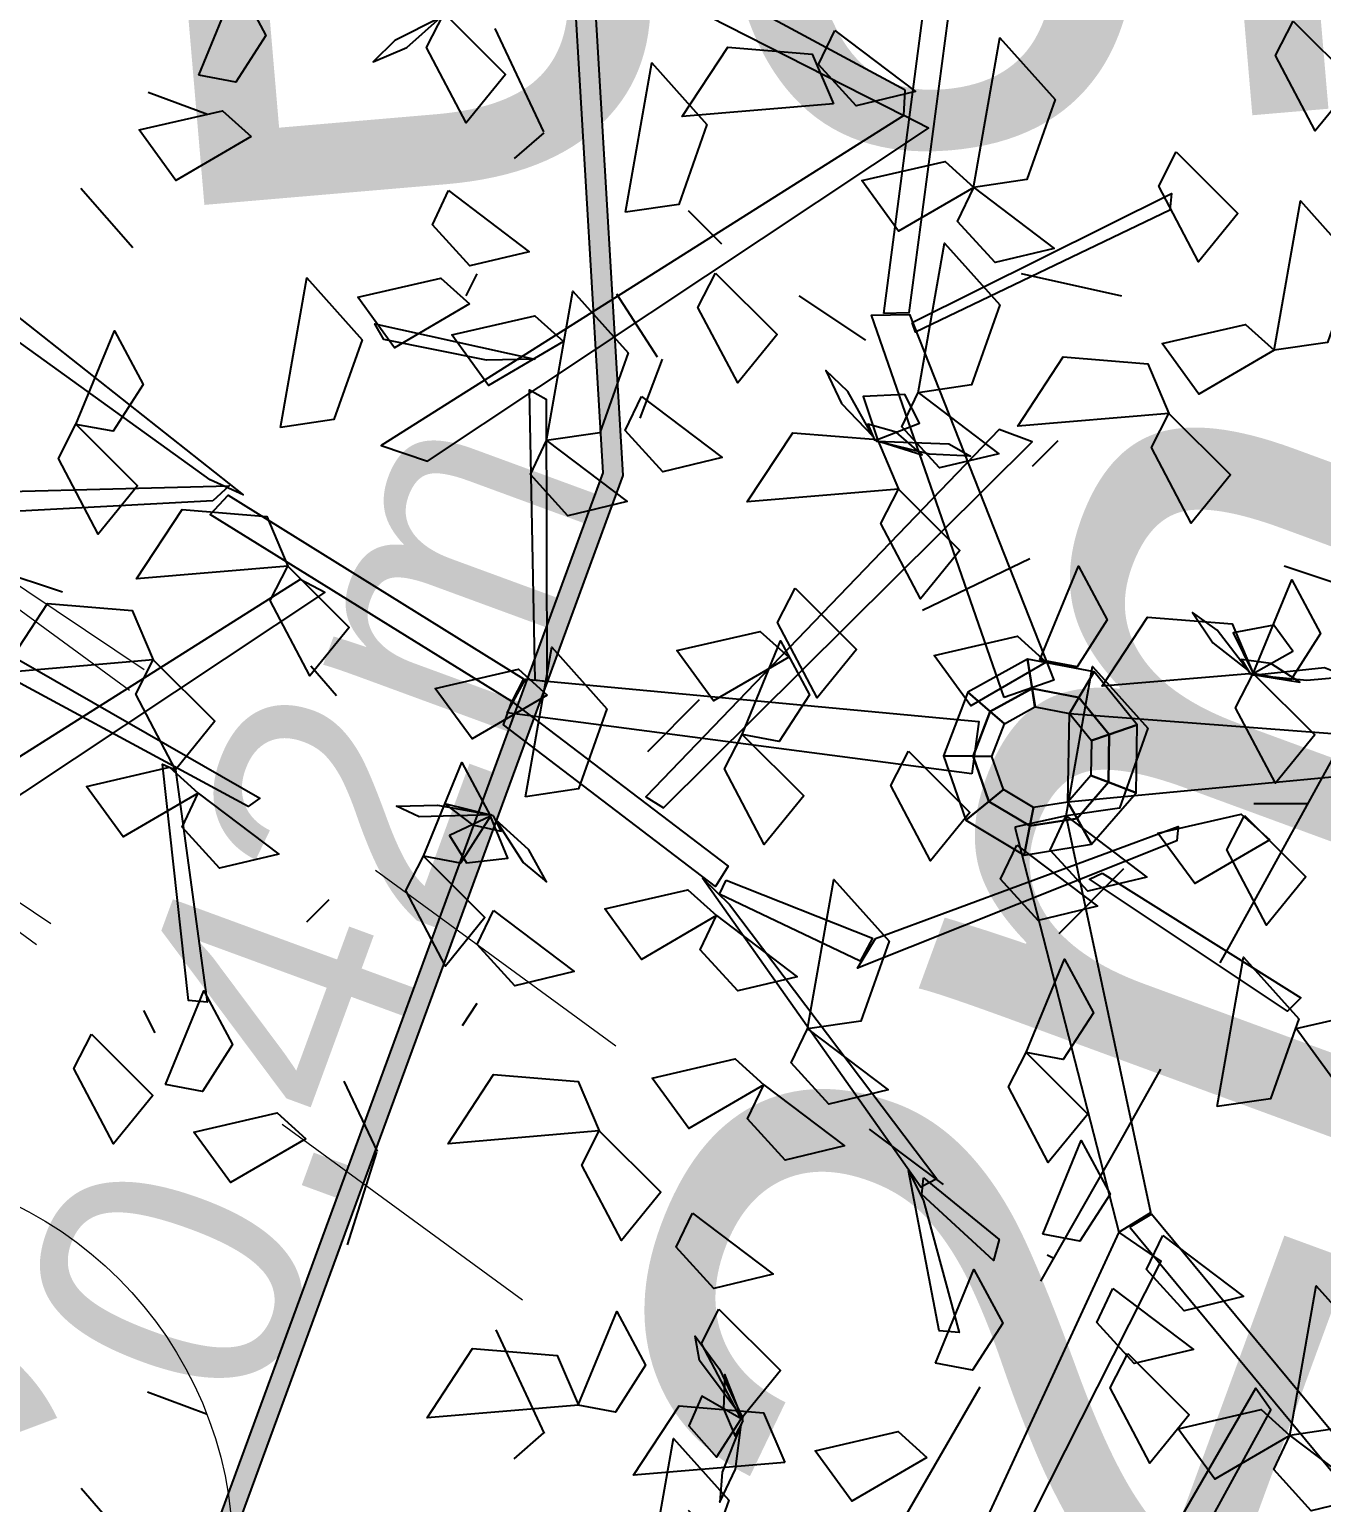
# Model space of a CAD drawing. Header units: metres. Extents: x 1851758 to 1852050, y 5187822 to 5188223.
# Drawn here: x 1851978.824 to 1851980.812, y 5187890.432 to 5187892.699 of the extents above; entities that cross this region are included whole.
import ezdxf
from ezdxf.enums import TextEntityAlignment as Align

# ---------------------------------------------------------------- set-up
doc = ezdxf.new("R2010")
doc.units = ezdxf.units.M
doc.header["$LTSCALE"] = 2.5
doc.linetypes.add('L8', pattern=[0.225, 0.15, -0.075])
for name, color, linetype, lineweight in [('PAR_COT', 150, 'CONTINUOUS', 20), ('PRO_IMP_REP', 6, 'CONTINUOUS', 15), ('PRO_PAR_COT_DA', 150, 'CONTINUOUS', 20), ('PRO_PAR_COT_VENTE', 150, 'CONTINUOUS', 20)]:
    doc.layers.add(name, color=color, linetype=linetype, lineweight=lineweight)
for name, color, linetype in [('PRO_DEMOL_VEG', 94, 'CONTINUOUS'), ('PRO_VOI_PLANCHETTES', 232, 'CONTINUOUS'), ('PRO_VOI_VEG', 81, 'CONTINUOUS')]:
    doc.layers.add(name, color=color, linetype=linetype)
doc.styles.add('_ECRITURE', font='NEWSGOTN.TTF')
doc.styles.add('ARIAL_B', font='arialbd.ttf', dxfattribs={"width": 1.1})
doc.styles.get("Standard").update_dxf_attribs({"font": 'arial.ttf'})

# ---------------------------------------------------------------- blocks, each defined once
blk = doc.blocks.new('arbre4')
at = {"layer": 'PRO_VOI_VEG', "color": 42, "linetype": 'ByBlock', "lineweight": -2, "extrusion": (-3.5711e-09, -0.72424, 0.689548), "elevation": 1.1883, "flags": 128}
blk.add_lwpolyline([(0.2606, 4.2618), (-0.9553, 6.179), (-0.9848, 5.9864), (0.2311, 4.1567), (0.2606, 4.2618)], close=True, dxfattribs=at)
at = {"layer": 'PRO_VOI_VEG', "linetype": 'ByBlock', "lineweight": -2, "extrusion": (0.632852, 0.167542, 0.755929), "flags": 128}
for points, elevation in [([(3.1937, 5.5454), (3.3667, 5.2028), (3.18, 5.2274), (3.1122, 5.4358), (3.1937, 5.5454)], 4.8833), ([(2.5133, 7.0984), (2.6863, 6.7559), (2.4996, 6.7804), (2.4318, 6.9888), (2.5133, 7.0984)], 5.2818), ([(0.5766, 2.2048), (0.7496, 1.8622), (0.5628, 1.8868), (0.495, 2.0951), (0.5766, 2.2048)], 1.4159), ([(0.8137, 4.7624), (0.9867, 4.4199), (0.8, 4.4444), (0.7322, 4.6528), (0.8137, 4.7624)], 2.8065), ([(0.2559, 5.5432), (0.4289, 5.2007), (0.2422, 5.2252), (0.1744, 5.4336), (0.2559, 5.5432)], 6.6286), ([(-0.1454, 1.1388), (0.0275, 0.7963), (-0.1592, 0.8208), (-0.227, 1.0292), (-0.1454, 1.1388)], 2.3391), ([(0.6744, 6.9201), (0.8474, 6.5776), (0.6607, 6.6021), (0.5929, 6.8105), (0.6744, 6.9201)], 3.6928), ([(-0.7234, 1.7731), (-0.5504, 1.4306), (-0.7371, 1.4552), (-0.8049, 1.6635), (-0.7234, 1.7731)], 1.1908), ([(-1.2153, 6.1317), (-1.0423, 5.7892), (-1.2291, 5.8137), (-1.2969, 6.0221), (-1.2153, 6.1317)], 5.812), ([(-0.8538, 5.1759), (-0.6808, 4.8334), (-0.8676, 4.8579), (-0.9354, 5.0663), (-0.8538, 5.1759)], 2.4484), ([(-1.3605, 2.6479), (-1.1875, 2.3054), (-1.3742, 2.3299), (-1.442, 2.5383), (-1.3605, 2.6479)], 1.0322)]:
    blk.add_lwpolyline(points, close=True, dxfattribs=dict(at, elevation=elevation))
at = {"layer": 'PRO_VOI_VEG', "linetype": 'ByBlock', "lineweight": -2, "extrusion": (0.843665, 0.223353, 0.488205), "flags": 128}
for points, elevation in [([(2.9308, 6.5177), (2.6683, 6.412), (2.6124, 6.7881), (2.8734, 6.7303), (2.9308, 6.5177)], 3.3461), ([(2.5133, 8.4716), (2.2508, 8.3659), (2.195, 8.7421), (2.4559, 8.6843), (2.5133, 8.4716)], 2.5527), ([(1.4518, 4.4384), (1.1893, 4.3327), (1.1334, 4.7089), (1.3944, 4.651), (1.4518, 4.4384)], 4.6521), ([(1.8004, 7.5475), (1.5379, 7.4417), (1.4821, 7.8179), (1.743, 7.7601), (1.8004, 7.5475)], 4.2048), ([(1.3185, 6.8714), (1.056, 6.7657), (1.0001, 7.1419), (1.2611, 7.084), (1.3185, 6.8714)], 5.4133), ([(1.7874, 5.7538), (1.525, 5.6481), (1.4691, 6.0243), (1.7301, 5.9664), (1.7874, 5.7538)], 1.3733), ([(1.779, 7.0882), (1.5165, 6.9824), (1.4606, 7.3586), (1.7216, 7.3008), (1.779, 7.0882)], 1.5413), ([(0.9347, 7.5005), (0.6722, 7.3948), (0.6163, 7.771), (0.8773, 7.7131), (0.9347, 7.5005)], 4.2887), ([(0.6636, 5.22), (0.4011, 5.1143), (0.3452, 5.4904), (0.6062, 5.4326), (0.6636, 5.22)], 3.9536), ([(0.8596, 2.366), (0.5971, 2.2603), (0.5412, 2.6365), (0.8022, 2.5786), (0.8596, 2.366)], 0.9193), ([(0.5766, 2.5549), (0.3141, 2.4492), (0.2582, 2.8254), (0.5192, 2.7675), (0.5766, 2.5549)], 0.5817), ([(0.8137, 7.6456), (0.5513, 7.5399), (0.4954, 7.9161), (0.7564, 7.8582), (0.8137, 7.6456)], 2.2571), ([(0.9298, 8.5687), (0.6674, 8.463), (0.6115, 8.8392), (0.8725, 8.7813), (0.9298, 8.5687)], 1.4518), ([(0.2488, 7.7078), (-0.0137, 7.6021), (-0.0696, 7.9783), (0.1914, 7.9205), (0.2488, 7.7078)], 3.918), ([(-0.1454, 1.8665), (-0.4079, 1.7608), (-0.4638, 2.137), (-0.2028, 2.0791), (-0.1454, 1.8665)], 1.8123), ([(-0.4925, 1.6013), (-0.755, 1.4956), (-0.8109, 1.8718), (-0.5499, 1.814), (-0.4925, 1.6013)], 1.3589), ([(-0.1897, 5.444), (-0.4522, 5.3383), (-0.5081, 5.7145), (-0.2471, 5.6566), (-0.1897, 5.444)], 0.9998), ([(-0.7234, 2.0725), (-0.9859, 1.9667), (-1.0417, 2.3429), (-0.7808, 2.2851), (-0.7234, 2.0725)], 0.5168), ([(-0.8503, 6.2345), (-1.1128, 6.1287), (-1.1687, 6.5049), (-0.9077, 6.4471), (-0.8503, 6.2345)], 1.4414), ([(-1.6663, 5.3669), (-1.9288, 5.2612), (-1.9846, 5.6374), (-1.7237, 5.5795), (-1.6663, 5.3669)], 2.0649)]:
    blk.add_lwpolyline(points, close=True, dxfattribs=dict(at, elevation=elevation))
at = {"layer": 'PRO_VOI_VEG', "linetype": 'ByBlock', "lineweight": -2, "extrusion": (9.90253e-10, -0.872729, 0.488205), "elevation": -1.1758, "flags": 128}
blk.add_lwpolyline([(-1.6888, 3.2268), (-1.9513, 3.1211), (-2.0072, 3.4973), (-1.7462, 3.4394), (-1.6888, 3.2268)], close=True, dxfattribs=at)
at = {"layer": 'PRO_VOI_VEG', "color": 6, "linetype": 'ByBlock', "lineweight": -2, "extrusion": (-0.177403, 0.972398, 0.151559), "elevation": 3.9697, "flags": 128}
blk.add_lwpolyline([(0.5067, 6.7871), (0.6639, 6.741), (0.7542, 6.8968), (0.6423, 6.9795), (0.5067, 6.7871)], close=True, dxfattribs=at)
at = {"layer": 'PRO_VOI_VEG', "color": 42, "linetype": 'ByBlock', "lineweight": -2, "extrusion": (0.440852, -0.719385, 0.536783), "flags": 128}
for points, elevation in [([(-0.9771, 3.3423), (-1.0361, 5.0792), (-0.9673, 5.0282), (-0.9484, 3.1422), (-0.9771, 3.3423)], -0.869), ([(-1.021, 3.2634), (-1.7492, 4.7455), (-1.632, 4.7073), (-0.9544, 3.2464), (-1.021, 3.2634)], -0.8629)]:
    blk.add_lwpolyline(points, close=True, dxfattribs=dict(at, elevation=elevation))
at = {"layer": 'PRO_VOI_VEG', "linetype": 'ByBlock', "lineweight": -2, "extrusion": (0.372929, -8.74771e-10, 0.92786), "flags": 128}
for points, elevation in [([(2.0044, 3.6589), (2.4124, 3.4142), (2.1773, 3.308), (1.9733, 3.4834), (2.0044, 3.6589)], 7.2899), ([(-0.5531, 2.1384), (-0.1451, 1.8936), (-0.3802, 1.7874), (-0.5842, 1.9629), (-0.5531, 2.1384)], 2.7218)]:
    blk.add_lwpolyline(points, close=True, dxfattribs=dict(at, elevation=elevation))
at = {"layer": 'PRO_VOI_VEG', "linetype": 'ByBlock', "lineweight": -2, "extrusion": (-0.095442, 0.360509, 0.92786), "flags": 128}
for points, elevation in [([(-0.5771, 0.7835), (-0.1691, 0.5387), (-0.4041, 0.4325), (-0.6082, 0.608), (-0.5771, 0.7835)], 7.3946), ([(1.6105, 0.4642), (2.0185, 0.2195), (1.7835, 0.1133), (1.5794, 0.2887), (1.6105, 0.4642)], 5.9479), ([(2.1154, 0.9369), (2.5234, 0.6922), (2.2883, 0.586), (2.0843, 0.7614), (2.1154, 0.9369)], 7.1014), ([(-0.0811, 2.3547), (0.3269, 2.11), (0.0919, 2.0038), (-0.1122, 2.1793), (-0.0811, 2.3547)], 8.365), ([(-0.902, 2.1407), (-0.4939, 1.896), (-0.729, 1.7898), (-0.933, 1.9652), (-0.902, 2.1407)], 7.1055), ([(-0.6704, 1.0724), (-0.2624, 0.8277), (-0.4975, 0.7215), (-0.7015, 0.8969), (-0.6704, 1.0724)], 2.2781), ([(1.7852, 2.4676), (2.1933, 2.2229), (1.9582, 2.1167), (1.7542, 2.2921), (1.7852, 2.4676)], 5.6306), ([(2.3097, 3.6916), (2.7178, 3.4468), (2.4827, 3.3406), (2.2787, 3.5161), (2.3097, 3.6916)], 6.8952), ([(1.8811, 4.0209), (2.2892, 3.7762), (2.0541, 3.67), (1.8501, 3.8455), (1.8811, 4.0209)], 6.3717)]:
    blk.add_lwpolyline(points, close=True, dxfattribs=dict(at, elevation=elevation))
at = {"layer": 'PRO_VOI_VEG', "color": 42, "linetype": 'ByBlock', "lineweight": -2, "extrusion": (-2.05191e-09, -0.72424, 0.689548), "elevation": 1.1883, "flags": 128}
blk.add_lwpolyline([(-0.0268, 3.3513), (0.4227, 4.6557), (0.489, 4.5944), (0.0469, 3.3163), (-0.0268, 3.3513)], close=True, dxfattribs=at)
at = {"layer": 'PRO_VOI_VEG', "linetype": 'ByBlock', "lineweight": -2, "extrusion": (-2.51648e-10, -0.654654, 0.755929), "elevation": 2.7236, "flags": 128}
blk.add_lwpolyline([(0.1158, 5.4307), (0.2888, 5.0882), (0.102, 5.1127), (0.0343, 5.3211), (0.1158, 5.4307)], close=True, dxfattribs=at)
at = {"layer": 'PRO_VOI_VEG', "linetype": 'ByBlock', "lineweight": -2, "extrusion": (4.78408e-09, -0.654654, 0.755929), "elevation": 1.0417, "flags": 128}
blk.add_lwpolyline([(-1.1687, 3.8729), (-0.9957, 3.5304), (-1.1824, 3.5549), (-1.2502, 3.7633), (-1.1687, 3.8729)], close=True, dxfattribs=at)
at = {"layer": 'PRO_VOI_VEG', "linetype": 'ByBlock', "lineweight": -2, "extrusion": (0.372929, 1.77872e-09, 0.92786), "elevation": 3.9863, "flags": 128}
blk.add_lwpolyline([(1.7262, 3.6454), (2.1342, 3.4006), (1.8991, 3.2944), (1.6951, 3.4699), (1.7262, 3.6454)], close=True, dxfattribs=at)
at = {"layer": 'PRO_VOI_VEG', "linetype": 'ByBlock', "lineweight": -2, "extrusion": (0.372929, 1.77869e-09, 0.92786), "elevation": 4.4081, "flags": 128}
blk.add_lwpolyline([(1.7262, 1.3818), (2.1342, 1.1371), (1.8991, 1.0309), (1.6951, 1.2063), (1.7262, 1.3818)], close=True, dxfattribs=at)
at = {"layer": 'PRO_VOI_VEG', "color": 42, "linetype": 'ByBlock', "lineweight": -2, "extrusion": (0.512659, -0.256321, 0.819439), "flags": 128}
for points, elevation in [([(1.8973, 2.7608), (0.6814, 4.5457), (0.6519, 4.3664), (1.8678, 2.6629), (1.8973, 2.7608)], 2.7427), ([(-0.0474, 2.2601), (0.4021, 3.4745), (0.4684, 3.4174), (0.0263, 2.2275), (-0.0474, 2.2601)], 0.3479), ([(0.24, 3.1077), (-0.9759, 4.8926), (-1.0054, 4.7133), (0.2105, 3.0099), (0.24, 3.1077)], 0.3479)]:
    blk.add_lwpolyline(points, close=True, dxfattribs=dict(at, elevation=elevation))
at = {"layer": 'PRO_VOI_VEG', "linetype": 'ByBlock', "lineweight": -2, "extrusion": (9.90251e-10, -0.872729, 0.488205), "flags": 128}
for points, elevation in [([(-1.2216, 5.9716), (-1.4841, 5.8659), (-1.54, 6.242), (-1.279, 6.1842), (-1.2216, 5.9716)], 1.1695), ([(0.3618, 6.0473), (0.0993, 5.9416), (0.0435, 6.3178), (0.3044, 6.2599), (0.3618, 6.0473)], 1.405), ([(-2.5034, 4.7786), (-2.7659, 4.6728), (-2.8218, 5.049), (-2.5608, 4.9912), (-2.5034, 4.7786)], 1.8184), ([(-1.1522, 6.0538), (-1.4146, 5.9481), (-1.4705, 6.3243), (-1.2095, 6.2664), (-1.1522, 6.0538)], 4.1564)]:
    blk.add_lwpolyline(points, close=True, dxfattribs=dict(at, elevation=elevation))
at = {"layer": 'PRO_VOI_VEG', "color": 42, "linetype": 'ByBlock', "lineweight": -2, "extrusion": (0.700309, -0.350143, 0.622067), "elevation": 1.4587, "flags": 128}
blk.add_lwpolyline([(0.9835, 4.835), (1.0056, 5.3523), (1.0498, 5.4067), (1.0056, 4.5991), (0.9835, 4.835)], close=True, dxfattribs=at)
at = {"layer": 'PRO_VOI_VEG', "linetype": 'ByBlock', "lineweight": -2, "extrusion": (9.90146e-10, -0.872729, 0.488205), "elevation": 0.9939, "flags": 128}
blk.add_lwpolyline([(-0.9865, 5.2398), (-1.249, 5.1341), (-1.3049, 5.5103), (-1.0439, 5.4524), (-0.9865, 5.2398)], close=True, dxfattribs=at)
at = {"layer": 'PRO_VOI_VEG', "linetype": 'ByBlock', "lineweight": -2, "extrusion": (0.372929, -1.31216e-09, 0.92786), "flags": 128}
for points, elevation in [([(1.4202, 3.7423), (1.8283, 3.4976), (1.5932, 3.3914), (1.3892, 3.5669), (1.4202, 3.7423)], 6.2666), ([(1.185, 2.3312), (1.5931, 2.0864), (1.358, 1.9802), (1.154, 2.1557), (1.185, 2.3312)], 5.7831)]:
    blk.add_lwpolyline(points, close=True, dxfattribs=dict(at, elevation=elevation))
at = {"layer": 'PRO_VOI_VEG', "linetype": 'ByBlock', "lineweight": -2, "extrusion": (-2.5183e-10, -0.654654, 0.755929), "elevation": 2.3513, "flags": 128}
blk.add_lwpolyline([(0.3618, 4.3198), (0.5348, 3.9773), (0.3481, 4.0018), (0.2803, 4.2102), (0.3618, 4.3198)], close=True, dxfattribs=at)
at = {"layer": 'PRO_VOI_VEG', "color": 42, "linetype": 'ByBlock', "lineweight": -2, "extrusion": (0.647784, -0.323881, 0.689548), "elevation": -0.1006, "flags": 128}
for points in [[(0.0263, 2.1997), (0.9106, 2.3923), (0.8885, 2.3135), (0.0263, 2.1472), (0.0263, 2.1997)], [(-0.0842, 0.2125), (-0.0842, 2.3048), (0.0263, 2.2435), (0.0779, 0.2125), (-0.0842, 0.2125)]]:
    blk.add_lwpolyline(points, close=True, dxfattribs=at)
at = {"layer": 'PRO_VOI_VEG', "color": 42, "linetype": 'ByBlock', "lineweight": -2, "extrusion": (5.97316e-10, -0.83205, 0.5547), "elevation": 0.6002, "flags": 128}
blk.add_lwpolyline([(0.0469, 3.4149), (0.9311, 3.6216), (0.909, 3.537), (0.0469, 3.3586), (0.0469, 3.4149)], close=True, dxfattribs=at)
at = {"layer": 'PRO_VOI_VEG', "linetype": 'ByBlock', "lineweight": -2, "extrusion": (-4.92655e-09, -0.654654, 0.755929), "elevation": 0.1278, "flags": 128}
blk.add_lwpolyline([(-0.8151, 2.0324), (-0.6421, 1.6899), (-0.8288, 1.7144), (-0.8966, 1.9228), (-0.8151, 2.0324)], close=True, dxfattribs=at)
at = {"layer": 'PRO_VOI_VEG', "color": 42, "linetype": 'ByBlock', "lineweight": -2, "extrusion": (0, -0.83205, 0.5547), "elevation": 0.6002, "flags": 128}
blk.add_lwpolyline([(-0.0637, 1.2825), (-0.0637, 3.5277), (0.0469, 3.4619), (0.0985, 1.2825), (-0.0637, 1.2825)], close=True, dxfattribs=at)
at = {"layer": 'PRO_VOI_VEG', "color": 42, "linetype": 'ByBlock', "lineweight": -2, "extrusion": (-0.258109, 0.896854, 0.359211), "elevation": 3.9849, "flags": 128}
for points in [[(2.4735, 4.2665), (2.0535, 6.7693), (2.0977, 6.7693), (2.5693, 4.1331), (2.4735, 4.2665)], [(2.2156, 6.1538), (2.5472, 7.9386), (2.5914, 7.8361), (2.2377, 6.0513), (2.2156, 6.1538)]]:
    blk.add_lwpolyline(points, close=True, dxfattribs=at)
at = {"layer": 'PRO_VOI_VEG', "linetype": 'ByBlock', "lineweight": -2, "extrusion": (1.09194e-10, -0.654654, 0.755929), "elevation": 4.7259, "flags": 128}
blk.add_lwpolyline([(-1.1354, 5.9715), (-0.9624, 5.629), (-1.1491, 5.6536), (-1.2169, 5.8619), (-1.1354, 5.9715)], close=True, dxfattribs=at)
at = {"layer": 'PRO_VOI_VEG', "color": 6, "linetype": 'ByBlock', "lineweight": -2, "extrusion": (0.964416, 0.216638, 0.151559), "elevation": 1.3615, "flags": 128}
blk.add_lwpolyline([(1.1174, 8.4542), (1.2745, 8.4081), (1.3649, 8.5639), (1.2529, 8.6465), (1.1174, 8.4542)], close=True, dxfattribs=at)
at = {"layer": 'PRO_VOI_VEG', "linetype": 'ByBlock', "lineweight": -2, "extrusion": (0.372929, 2.33305e-10, 0.92786), "elevation": 5.0928, "flags": 128}
blk.add_lwpolyline([(0.9499, 0.8922), (1.358, 0.6474), (1.1229, 0.5412), (0.9189, 0.7167), (0.9499, 0.8922)], close=True, dxfattribs=at)
at = {"layer": 'PRO_VOI_VEG', "color": 6, "linetype": 'ByBlock', "lineweight": -2, "extrusion": (0.632764, 0.601054, 0.488205), "elevation": 4.7318, "flags": 128}
blk.add_lwpolyline([(0.9088, 7.1776), (0.8164, 6.9635), (0.8977, 6.8466), (1.0086, 6.9781), (0.9088, 7.1776)], close=True, dxfattribs=at)
at = {"layer": 'PRO_VOI_VEG', "linetype": 'ByBlock', "lineweight": -2, "extrusion": (-2.51482e-10, -0.654654, 0.755929), "elevation": 1.6105, "flags": 128}
blk.add_lwpolyline([(-0.0063, 2.9624), (0.1667, 2.6198), (-0.0201, 2.6444), (-0.0878, 2.8528), (-0.0063, 2.9624)], close=True, dxfattribs=at)
at = {"layer": 'PRO_VOI_VEG', "color": 6, "linetype": 'ByBlock', "lineweight": -2, "extrusion": (-0.720083, -0.683996, 0.116747), "elevation": 0.3861, "flags": 128}
blk.add_lwpolyline([(-0.9162, 8.6017), (-0.7646, 8.8272), (-0.8681, 9.0416), (-0.9569, 8.8876), (-0.9162, 8.6017)], close=True, dxfattribs=at)
at = {"layer": 'PRO_VOI_VEG', "color": 6, "linetype": 'ByBlock', "lineweight": -2, "extrusion": (0.429668, 0.887808, 0.164872), "elevation": 2.3045, "flags": 128}
blk.add_lwpolyline([(0.6319, 8.3221), (0.4099, 8.2152), (0.3393, 8.3945), (0.4652, 8.4487), (0.6319, 8.3221)], close=True, dxfattribs=at)
at = {"layer": 'PRO_VOI_VEG', "linetype": 'ByBlock', "lineweight": -2, "extrusion": (9.90148e-10, -0.872729, 0.488205), "flags": 128}
for points, elevation in [([(1.0715, 2.8236), (0.809, 2.7179), (0.7531, 3.0941), (1.0141, 3.0363), (1.0715, 2.8236)], 0.4911), ([(0.0942, 1.3787), (-0.1683, 1.273), (-0.2242, 1.6492), (0.0368, 1.5914), (0.0942, 1.3787)], 0.4587), ([(-1.1196, 2.2953), (-1.3821, 2.1896), (-1.4379, 2.5658), (-1.177, 2.5079), (-1.1196, 2.2953)], 1.4356)]:
    blk.add_lwpolyline(points, close=True, dxfattribs=dict(at, elevation=elevation))
at = {"layer": 'PRO_VOI_VEG', "color": 42, "linetype": 'ByBlock', "lineweight": -2, "extrusion": (-0.798146, 0.353014, 0.488205), "elevation": 2.2142, "flags": 128}
for points in [[(0.2567, 1.5814), (-0.9591, 3.7063), (-0.9886, 3.4928), (0.2273, 1.465), (0.2567, 1.5814)], [(-0.0306, 0.5723), (0.4189, 2.018), (0.4852, 1.9501), (0.0431, 0.5335), (-0.0306, 0.5723)], [(0.5368, 2.0471), (1.3252, 3.4928), (1.3547, 3.3958), (0.4631, 1.8628), (0.5368, 2.0471)]]:
    blk.add_lwpolyline(points, close=True, dxfattribs=at)
at = {"layer": 'PRO_VOI_VEG', "linetype": 'ByBlock', "lineweight": -2, "extrusion": (9.90355e-10, -0.872729, 0.488205), "elevation": 1.4345, "flags": 128}
blk.add_lwpolyline([(-1.3901, 3.9559), (-1.6526, 3.8502), (-1.7085, 4.2264), (-1.4475, 4.1685), (-1.3901, 3.9559)], close=True, dxfattribs=at)
at = {"layer": 'PRO_VOI_VEG', "linetype": 'ByBlock', "lineweight": -2, "extrusion": (0.372929, 2.33266e-10, 0.92786), "elevation": 0.324, "flags": 128}
blk.add_lwpolyline([(0.4059, 1.8069), (0.814, 1.5622), (0.5789, 1.456), (0.3748, 1.6315), (0.4059, 1.8069)], close=True, dxfattribs=at)
at = {"layer": 'PRO_VOI_VEG', "linetype": 'ByBlock', "lineweight": -2, "extrusion": (4.78391e-09, -0.654654, 0.755929), "elevation": 4.0197, "flags": 128}
blk.add_lwpolyline([(-2.5034, 4.4679), (-2.3304, 4.1254), (-2.5172, 4.15), (-2.585, 4.3583), (-2.5034, 4.4679)], close=True, dxfattribs=at)
at = {"layer": 'PRO_VOI_VEG', "linetype": 'ByBlock', "lineweight": -2, "extrusion": (9.90356e-10, -0.872729, 0.488205), "elevation": 1.9926, "flags": 128}
blk.add_lwpolyline([(-0.6494, 4.6811), (-0.9119, 4.5754), (-0.9678, 4.9516), (-0.7068, 4.8937), (-0.6494, 4.6811)], close=True, dxfattribs=at)
at = {"layer": 'PRO_VOI_VEG', "color": 6, "linetype": 'ByBlock', "lineweight": -2, "extrusion": (-0.370366, -0.914137, 0.164872), "elevation": 1.0971, "flags": 128}
blk.add_lwpolyline([(-1.6958, 4.9316), (-1.9178, 4.8247), (-1.9884, 5.004), (-1.8625, 5.0582), (-1.6958, 4.9316)], close=True, dxfattribs=at)
at = {"layer": 'PRO_VOI_VEG', "color": 6, "linetype": 'ByBlock', "lineweight": -2, "extrusion": (0.673553, 0.729861, 0.116747), "elevation": -0.2554, "flags": 128}
blk.add_lwpolyline([(1.4848, 5.1096), (1.6364, 5.335), (1.5329, 5.5495), (1.4441, 5.3955), (1.4848, 5.1096)], close=True, dxfattribs=at)
at = {"layer": 'PRO_VOI_VEG', "color": 6, "linetype": 'ByBlock', "lineweight": -2, "extrusion": (-0.591877, -0.641357, 0.488205), "elevation": 3.2023, "flags": 128}
blk.add_lwpolyline([(-1.4922, 3.9734), (-1.5846, 3.7592), (-1.5033, 3.6424), (-1.3924, 3.7738), (-1.4922, 3.9734)], close=True, dxfattribs=at)
at = {"layer": 'PRO_VOI_VEG', "color": 6, "linetype": 'ByBlock', "lineweight": -2, "extrusion": (-0.948085, -0.279578, 0.151559), "elevation": 2.2368, "flags": 128}
blk.add_lwpolyline([(-0.8258, 4.7354), (-0.6687, 4.6893), (-0.5783, 4.8451), (-0.6903, 4.9277), (-0.8258, 4.7354)], close=True, dxfattribs=at)
at = {"layer": 'PRO_VOI_VEG', "color": 42, "linetype": 'ByBlock', "lineweight": -2, "extrusion": (-0.173268, 0.982653, 0.066114), "elevation": 0.0847, "flags": 128}
blk.add_lwpolyline([(-0.0632, -1.7867), (-0.0944, -3.0831), (0.115, -3.0831), (0.0838, -1.7867), (-0.0632, -1.7867)], close=True, dxfattribs=at)
at = {"layer": 'PRO_VOI_VEG', "color": 42, "linetype": 'ByBlock', "lineweight": -2, "extrusion": (0.498906, 0.864131, 0.066114), "elevation": 0.078, "flags": 128}
blk.add_lwpolyline([(-0.0652, -1.7863), (-0.0964, -3.0826), (0.113, -3.0826), (0.0818, -1.7863), (-0.0652, -1.7863)], close=True, dxfattribs=at)
at = {"layer": 'PRO_VOI_VEG', "color": 42, "linetype": 'ByBlock', "lineweight": -2, "extrusion": (-0.764368, 0.641381, 0.066114), "elevation": 0.0912, "flags": 128}
blk.add_lwpolyline([(-0.066, -1.7872), (-0.0972, -3.0835), (0.1122, -3.0835), (0.081, -1.7872), (-0.066, -1.7872)], close=True, dxfattribs=at)
at = {"layer": 'PRO_VOI_VEG', "color": 6, "linetype": 'ByBlock', "lineweight": -2, "extrusion": (0.924265, 0.350378, 0.151559), "elevation": 1.0175, "flags": 128}
blk.add_lwpolyline([(-0.1975, 2.3756), (-0.0404, 2.3295), (0.0499, 2.4853), (-0.062, 2.5679), (-0.1975, 2.3756)], close=True, dxfattribs=at)
at = {"layer": 'PRO_VOI_VEG', "color": 42, "linetype": 'ByBlock', "lineweight": -2, "extrusion": (-0.76597, 0.642725, 0.013934), "elevation": 0.1843, "flags": 128}
blk.add_lwpolyline([(-0.0464, 2.1009), (-0.066, -1.78), (0.081, -1.78), (0.0613, 2.1009), (-0.0464, 2.1009)], close=True, dxfattribs=at)
at = {"layer": 'PRO_VOI_VEG', "color": 42, "linetype": 'ByBlock', "lineweight": -2, "extrusion": (-0.173631, 0.984712, 0.013934), "elevation": 0.1779, "flags": 128}
blk.add_lwpolyline([(-0.0435, 2.1009), (-0.0632, -1.7799), (0.0838, -1.7799), (0.0641, 2.1009), (-0.0435, 2.1009)], close=True, dxfattribs=at)
at = {"layer": 'PRO_VOI_VEG', "linetype": 'ByBlock', "lineweight": -2, "extrusion": (0.372929, 6.70652e-10, 0.92786), "elevation": 0.903, "flags": 128}
blk.add_lwpolyline([(-0.1949, 0.3648), (0.2132, 0.12), (-0.0219, 0.0138), (-0.2259, 0.1893), (-0.1949, 0.3648)], close=True, dxfattribs=at)
at = {"layer": 'PRO_VOI_VEG', "color": 42, "linetype": 'ByBlock', "lineweight": -2, "extrusion": (0.499951, 0.865941, 0.013934), "elevation": 0.1711, "flags": 128}
blk.add_lwpolyline([(-0.0455, 2.101), (-0.0652, -1.7798), (0.0818, -1.7798), (0.0621, 2.101), (-0.0455, 2.101)], close=True, dxfattribs=at)
at = {"layer": 'PRO_VOI_VEG', "color": 42, "linetype": 'ByBlock', "lineweight": -2, "extrusion": (0.937637, 0.341272, 0.066114), "elevation": 0.0741, "flags": 128}
blk.add_lwpolyline([(-0.0711, -1.786), (-0.1023, -3.0824), (0.1071, -3.0824), (0.0759, -1.786), (-0.0711, -1.786)], close=True, dxfattribs=at)
at = {"layer": 'PRO_VOI_VEG', "color": 42, "linetype": 'ByBlock', "lineweight": -2, "extrusion": (0.939601, 0.341987, 0.013934), "elevation": 0.1672, "flags": 128}
blk.add_lwpolyline([(-0.0514, 2.1011), (-0.0711, -1.7797), (0.0759, -1.7797), (0.0563, 2.1011), (-0.0514, 2.1011)], close=True, dxfattribs=at)
at = {"layer": 'PRO_VOI_VEG', "color": 6, "linetype": 'ByBlock', "lineweight": -2, "extrusion": (0.541752, 0.684223, 0.488205), "elevation": 1.6197, "flags": 128}
blk.add_lwpolyline([(-0.5181, 1.9742), (-0.6105, 1.7601), (-0.5292, 1.6432), (-0.4182, 1.7747), (-0.5181, 1.9742)], close=True, dxfattribs=at)
at = {"layer": 'PRO_VOI_VEG', "linetype": 'ByBlock', "lineweight": -2, "extrusion": (-2.5148e-10, -0.654654, 0.755929), "elevation": 3.4112, "flags": 128}
blk.add_lwpolyline([(-1.7627, 3.096), (-1.5897, 2.7535), (-1.7765, 2.778), (-1.8443, 2.9864), (-1.7627, 3.096)], close=True, dxfattribs=at)
at = {"layer": 'PRO_VOI_VEG', "color": 42, "linetype": 'ByBlock', "lineweight": -2, "extrusion": (-0.997812, 0, 0.066114), "elevation": 0.0943, "flags": 128}
blk.add_lwpolyline([(-0.0724, -1.7874), (-0.1036, -3.0837), (0.1059, -3.0837), (0.0747, -1.7874), (-0.0724, -1.7874)], close=True, dxfattribs=at)
at = {"layer": 'PRO_VOI_VEG', "color": 42, "linetype": 'ByBlock', "lineweight": -2, "extrusion": (-0.999903, 0, 0.013934), "elevation": 0.1875, "flags": 128}
blk.add_lwpolyline([(-0.0527, 2.1008), (-0.0724, -1.78), (0.0747, -1.78), (0.055, 2.1008), (-0.0527, 2.1008)], close=True, dxfattribs=at)
at = {"layer": 'PRO_VOI_VEG', "color": 6, "linetype": 'ByBlock', "lineweight": -2, "extrusion": (-0.616512, -0.778642, 0.116747), "elevation": -0.1469, "flags": 128}
blk.add_lwpolyline([(0.5107, 2.5621), (0.6623, 2.7876), (0.5587, 3.002), (0.47, 2.848), (0.5107, 2.5621)], close=True, dxfattribs=at)
at = {"layer": 'PRO_VOI_VEG', "color": 6, "linetype": 'ByBlock', "lineweight": -2, "extrusion": (0.300274, 0.939496, 0.164872), "elevation": 0.6468, "flags": 128}
blk.add_lwpolyline([(-0.6414, 2.4546), (-0.8634, 2.3477), (-0.9339, 2.527), (-0.808, 2.5812), (-0.6414, 2.4546)], close=True, dxfattribs=at)
at = {"layer": 'PRO_VOI_VEG', "color": 42, "linetype": 'ByBlock', "lineweight": -2, "extrusion": (-0.888751, 0.393088, 0.235804), "elevation": 1.5933, "flags": 128}
blk.add_lwpolyline([(0.4631, 2.54), (0.6031, 4.5067), (0.6768, 4.3677), (0.5073, 2.4652), (0.4631, 2.54)], close=True, dxfattribs=at)
at = {"layer": 'PRO_VOI_VEG', "color": 42, "linetype": 'ByBlock', "lineweight": -2, "extrusion": (0.939601, -0.341987, 0.013934), "elevation": 0.168, "flags": 128}
blk.add_lwpolyline([(-0.0584, 2.1011), (-0.0781, -1.7797), (0.0689, -1.7797), (0.0492, 2.1011), (-0.0584, 2.1011)], close=True, dxfattribs=at)
at = {"layer": 'PRO_VOI_VEG', "color": 42, "linetype": 'ByBlock', "lineweight": -2, "extrusion": (0.937637, -0.341272, 0.066114), "elevation": 0.0749, "flags": 128}
blk.add_lwpolyline([(-0.0781, -1.7861), (-0.1093, -3.0824), (0.1001, -3.0824), (0.0689, -1.7861), (-0.0781, -1.7861)], close=True, dxfattribs=at)
at = {"layer": 'PRO_VOI_VEG', "color": 42, "linetype": 'ByBlock', "lineweight": -2, "extrusion": (-0.764368, -0.641381, 0.066114), "elevation": 0.0927, "flags": 128}
blk.add_lwpolyline([(-0.0792, -1.7873), (-0.1104, -3.0836), (0.099, -3.0836), (0.0678, -1.7873), (-0.0792, -1.7873)], close=True, dxfattribs=at)
at = {"layer": 'PRO_VOI_VEG', "color": 42, "linetype": 'ByBlock', "lineweight": -2, "extrusion": (-0.76597, -0.642725, 0.013934), "elevation": 0.1858, "flags": 128}
blk.add_lwpolyline([(-0.0595, 2.1008), (-0.0792, -1.78), (0.0678, -1.78), (0.0481, 2.1008), (-0.0595, 2.1008)], close=True, dxfattribs=at)
at = {"layer": 'PRO_VOI_VEG', "linetype": 'ByBlock', "lineweight": -2, "extrusion": (1.09184e-10, -0.654654, 0.755929), "elevation": 3.2258, "flags": 128}
blk.add_lwpolyline([(-1.1196, 2.6186), (-0.9466, 2.276), (-1.1333, 2.3006), (-1.2011, 2.509), (-1.1196, 2.6186)], close=True, dxfattribs=at)
at = {"layer": 'PRO_VOI_VEG', "color": 42, "linetype": 'ByBlock', "lineweight": -2, "extrusion": (0.499951, -0.865941, 0.013934), "elevation": 0.1731, "flags": 128}
blk.add_lwpolyline([(-0.0633, 2.101), (-0.083, -1.7798), (0.0641, -1.7798), (0.0444, 2.101), (-0.0633, 2.101)], close=True, dxfattribs=at)
at = {"layer": 'PRO_VOI_VEG', "color": 42, "linetype": 'ByBlock', "lineweight": -2, "extrusion": (0.123326, 0.805569, 0.579526), "elevation": 0.4072, "flags": 128}
blk.add_lwpolyline([(0.1341, 0.9159), (0.0441, 3.1302), (-0.0637, 3.0582), (-0.0278, 0.9055), (0.1341, 0.9159)], close=True, dxfattribs=at)
at = {"layer": 'PRO_VOI_VEG', "color": 42, "linetype": 'ByBlock', "lineweight": -2, "extrusion": (-0.173631, -0.984712, 0.013934), "elevation": 0.1802, "flags": 128}
blk.add_lwpolyline([(-0.0637, 2.1009), (-0.0834, -1.7799), (0.0636, -1.7799), (0.0439, 2.1009), (-0.0637, 2.1009)], close=True, dxfattribs=at)
at = {"layer": 'PRO_VOI_VEG', "color": 42, "linetype": 'ByBlock', "lineweight": -2, "extrusion": (0.498906, -0.864131, 0.066114), "elevation": 0.08, "flags": 128}
blk.add_lwpolyline([(-0.083, -1.7864), (-0.1142, -3.0827), (0.0953, -3.0827), (0.0641, -1.7864), (-0.083, -1.7864)], close=True, dxfattribs=at)
at = {"layer": 'PRO_VOI_VEG', "color": 42, "linetype": 'ByBlock', "lineweight": -2, "extrusion": (-0.173268, -0.982653, 0.066114), "elevation": 0.087, "flags": 128}
blk.add_lwpolyline([(-0.0834, -1.7869), (-0.1146, -3.0832), (0.0948, -3.0832), (0.0636, -1.7869), (-0.0834, -1.7869)], close=True, dxfattribs=at)
at = {"layer": 'PRO_VOI_VEG', "linetype": 'ByBlock', "lineweight": -2, "extrusion": (-4.92688e-09, -0.654654, 0.755929), "elevation": 0.5216, "flags": 128}
blk.add_lwpolyline([(-0.0017, 0.1939), (0.1713, -0.1486), (-0.0154, -0.1241), (-0.0832, 0.0843), (-0.0017, 0.1939)], close=True, dxfattribs=at)
at = {"layer": 'PRO_VOI_VEG', "linetype": 'ByBlock', "lineweight": -2, "extrusion": (-1.92212e-10, -0.872729, 0.488205), "elevation": 2.569, "flags": 128}
blk.add_lwpolyline([(-2.5389, 3.8399), (-2.8014, 3.7342), (-2.8573, 4.1104), (-2.5963, 4.0526), (-2.5389, 3.8399)], close=True, dxfattribs=at)
at = {"layer": 'PRO_VOI_VEG', "linetype": 'ByBlock', "lineweight": -2, "extrusion": (4.78425e-09, -0.654654, 0.755929), "elevation": 3.6319, "flags": 128}
blk.add_lwpolyline([(-0.1749, 2.8412), (-0.0019, 2.4987), (-0.1886, 2.5232), (-0.2564, 2.7316), (-0.1749, 2.8412)], close=True, dxfattribs=at)
at = {"layer": 'PRO_VOI_VEG', "color": 42, "linetype": 'ByBlock', "lineweight": -2, "extrusion": (-0.853501, 0.377497, 0.359211), "elevation": 2.1504, "flags": 128}
for points in [[(0.6031, 4.2607), (0.1831, 6.7636), (0.2273, 6.7636), (0.6989, 4.1274), (0.6031, 4.2607)], [(0.3452, 6.1481), (0.6768, 7.9329), (0.721, 7.8303), (0.3673, 6.0455), (0.3452, 6.1481)]]:
    blk.add_lwpolyline(points, close=True, dxfattribs=at)
at = {"layer": 'PRO_VOI_VEG', "linetype": 'ByBlock', "lineweight": -2, "extrusion": (9.90252e-10, -0.872729, 0.488205), "elevation": 2.6581, "flags": 128}
blk.add_lwpolyline([(0.5658, 3.7901), (0.3034, 3.6844), (0.2475, 4.0606), (0.5085, 4.0027), (0.5658, 3.7901)], close=True, dxfattribs=at)
at = {"layer": 'PRO_VOI_VEG', "linetype": 'ByBlock', "lineweight": -2, "extrusion": (4.78392e-09, -0.654654, 0.755929), "elevation": 2.874, "flags": 128}
blk.add_lwpolyline([(-0.9691, 1.7572), (-0.7961, 1.4147), (-0.9828, 1.4392), (-1.0506, 1.6476), (-0.9691, 1.7572)], close=True, dxfattribs=at)
at = {"layer": 'PRO_VOI_VEG', "linetype": 'ByBlock', "lineweight": -2, "extrusion": (-2.51831e-10, -0.654654, 0.755929), "elevation": 1.5187, "flags": 128}
blk.add_lwpolyline([(-1.1522, 0.4264), (-0.9792, 0.0839), (-1.1659, 0.1084), (-1.2337, 0.3168), (-1.1522, 0.4264)], close=True, dxfattribs=at)
at = {"layer": 'PRO_VOI_VEG', "linetype": 'ByBlock', "lineweight": -2, "extrusion": (0.372929, 2.33265e-10, 0.92786), "elevation": 3.1369, "flags": 128}
blk.add_lwpolyline([(-1.1918, 1.1054), (-0.7838, 0.8607), (-1.0189, 0.7545), (-1.2229, 0.9299), (-1.1918, 1.1054)], close=True, dxfattribs=at)
at = {"layer": 'PRO_VOI_VEG', "linetype": 'ByBlock', "lineweight": -2, "extrusion": (-2.5163e-10, -0.654654, 0.755929), "elevation": 6.5073, "flags": 128}
blk.add_lwpolyline([(-1.4892, 4.3476), (-1.3162, 4.0051), (-1.503, 4.0296), (-1.5708, 4.238), (-1.4892, 4.3476)], close=True, dxfattribs=at)
at = {"layer": 'PRO_VOI_VEG', "color": 42, "linetype": 'ByBlock', "lineweight": -2, "extrusion": (-0.89221, -0.02421, 0.450971), "elevation": 2.5642, "flags": 128}
blk.add_lwpolyline([(1.1483, 3.2196), (1.5663, 3.1308), (1.5398, 3.0075), (1.044, 3.198), (1.1483, 3.2196)], close=True, dxfattribs=at)
at = {"layer": 'PRO_VOI_VEG', "linetype": 'ByBlock', "lineweight": -2, "extrusion": (9.90247e-10, -0.872729, 0.488205), "elevation": 5.043, "flags": 128}
blk.add_lwpolyline([(0.7712, 6.6051), (0.5088, 6.4994), (0.4529, 6.8756), (0.7139, 6.8177), (0.7712, 6.6051)], close=True, dxfattribs=at)
at = {"layer": 'PRO_VOI_VEG', "color": 42, "linetype": 'ByBlock', "lineweight": -2, "extrusion": (-0.900289, 0.398191, 0.175849), "elevation": 0.9752, "flags": 128}
blk.add_lwpolyline([(1.3252, 3.9299), (1.4947, 5.3399), (1.561, 5.2748), (1.3768, 3.9299), (1.3252, 3.9299)], close=True, dxfattribs=at)
at = {"layer": 'PRO_VOI_VEG', "color": 6, "linetype": 'ByBlock', "lineweight": -2, "extrusion": (-0.960342, -0.224855, 0.164872), "elevation": 2.9071, "flags": 128}
blk.add_lwpolyline([(1.2254, 5.9975), (1.0034, 5.8906), (0.9329, 6.0699), (1.0588, 6.124), (1.2254, 5.9975)], close=True, dxfattribs=at)
at = {"layer": 'PRO_VOI_VEG', "color": 42, "linetype": 'ByBlock', "lineweight": -2, "extrusion": (0.117148, 0.690201, 0.714072), "elevation": 0.9423, "flags": 128}
for points in [[(-0.0158, 2.9868), (-0.5345, 4.2377), (-0.5974, 4.1723), (-0.0875, 2.9468), (-0.0158, 2.9868)], [(-0.3516, 3.8619), (0.7588, 5.8409), (0.7985, 5.6534), (-0.3165, 3.7606), (-0.3516, 3.8619)]]:
    blk.add_lwpolyline(points, close=True, dxfattribs=at)
at = {"layer": 'PRO_VOI_VEG', "color": 6, "linetype": 'ByBlock', "lineweight": -2, "extrusion": (0.984735, -0.129102, 0.116747), "elevation": -0.5707, "flags": 128}
blk.add_lwpolyline([(-1.8163, 6.5056), (-1.6647, 6.731), (-1.7683, 6.9455), (-1.857, 6.7915), (-1.8163, 6.5056)], close=True, dxfattribs=at)
at = {"layer": 'PRO_VOI_VEG', "color": 42, "linetype": 'ByBlock', "lineweight": -2, "extrusion": (0.715812, 0.230111, 0.659289), "elevation": 1.31, "flags": 128}
blk.add_lwpolyline([(-1.3064, 2.5579), (-1.9997, 4.5127), (-2.081, 4.4029), (-1.4555, 2.4808), (-1.3064, 2.5579)], close=True, dxfattribs=at)
at = {"layer": 'PRO_VOI_VEG', "color": 6, "linetype": 'ByBlock', "lineweight": -2, "extrusion": (-0.865324, 0.113447, 0.488205), "elevation": 4.2767, "flags": 128}
blk.add_lwpolyline([(1.8089, 4.9189), (1.7165, 4.7047), (1.7978, 4.5879), (1.9088, 4.7193), (1.8089, 4.9189)], close=True, dxfattribs=at)
at = {"layer": 'PRO_VOI_VEG', "linetype": 'ByBlock', "lineweight": -2, "extrusion": (-2.51659e-10, -0.654654, 0.755929), "elevation": 4.1288, "flags": 128}
blk.add_lwpolyline([(-0.1438, 1.5758), (0.0292, 1.2333), (-0.1576, 1.2578), (-0.2253, 1.4662), (-0.1438, 1.5758)], close=True, dxfattribs=at)
at = {"layer": 'PRO_VOI_VEG', "linetype": 'ByBlock', "lineweight": -2, "extrusion": (0.372929, -1.31215e-09, 0.92786), "elevation": 3.9482, "flags": 128}
blk.add_lwpolyline([(-2.0174, 3.74), (-1.6094, 3.4953), (-1.8444, 3.3891), (-2.0485, 3.5645), (-2.0174, 3.74)], close=True, dxfattribs=at)
at = {"layer": 'PRO_VOI_VEG', "linetype": 'ByBlock', "lineweight": -2, "extrusion": (1.09031e-10, -0.654654, 0.755929), "elevation": 6.9341, "flags": 128}
blk.add_lwpolyline([(-0.342, 3.8678), (-0.169, 3.5253), (-0.3558, 3.5498), (-0.4236, 3.7582), (-0.342, 3.8678)], close=True, dxfattribs=at)
at = {"layer": 'PRO_VOI_VEG', "color": 6, "linetype": 'ByBlock', "lineweight": -2, "extrusion": (-0.77532, 0.613114, 0.151559), "elevation": 1.1712, "flags": 128}
blk.add_lwpolyline([(2.252, 6.2642), (2.4091, 6.2181), (2.4995, 6.3739), (2.3875, 6.4566), (2.252, 6.2642)], close=True, dxfattribs=at)
at = {"layer": 'PRO_VOI_VEG', "linetype": 'ByBlock', "lineweight": -2, "extrusion": (9.9025e-10, -0.872729, 0.488205), "flags": 128}
for points, elevation in [([(-1.0531, 2.6869), (-1.3155, 2.5812), (-1.3714, 2.9574), (-1.1104, 2.8995), (-1.0531, 2.6869)], 3.7029), ([(0.0247, 2.5397), (-0.2377, 2.434), (-0.2936, 2.8102), (-0.0327, 2.7523), (0.0247, 2.5397)], 3.9661)]:
    blk.add_lwpolyline(points, close=True, dxfattribs=dict(at, elevation=elevation))
at = {"layer": 'PRO_VOI_VEG', "linetype": 'ByBlock', "lineweight": -2, "extrusion": (0.372929, 2.33267e-10, 0.92786), "elevation": 4.7025, "flags": 128}
blk.add_lwpolyline([(-2.2215, 1.8634), (-1.8134, 1.6187), (-2.0485, 1.5125), (-2.2525, 1.6879), (-2.2215, 1.8634)], close=True, dxfattribs=at)
at = {"layer": 'PRO_VOI_VEG', "linetype": 'ByBlock', "lineweight": -2, "extrusion": (-4.92671e-09, -0.654654, 0.755929), "elevation": 6.3046, "flags": 128}
blk.add_lwpolyline([(0.0247, 2.5212), (0.1977, 2.1787), (0.011, 2.2032), (-0.0568, 2.4116), (0.0247, 2.5212)], close=True, dxfattribs=at)
at = {"layer": 'PRO_VOI_VEG', "color": 42, "linetype": 'ByBlock', "lineweight": -2}
blk.add_polyline3d([(0.1103, 0.1, 2.1032), (1.016, -0.2926, 4.629), (0.9477, -0.3833, 4.562), (0.0171, -0.1562, 2.1032)], close=True, dxfattribs=at)
blk = doc.blocks.new('PRO_PAR_COT_01B')
at = {"layer": 'PRO_PAR_COT_DA'}
blk.add_arc((-1.7204, -1.7503), 2.4542, 45.4926, 100.1545, dxfattribs=at)

msp = doc.modelspace()

# ---------------------------------------------------------------- hatches: boundary and pattern name
at = {"layer": 'PRO_DEMOL_VEG'}
h = msp.add_hatch(dxfattribs=at)
h.set_pattern_fill('HAIE', color=256, scale=2)
h.set_pattern_definition([(109.29004622, (1.40212, 0.00743), (-12.0000000007511, 34.0000000006025), [0.120678, -42.2585622]), (161.565051177, (0.8664, 1.825), (-2, 3e-12), [0.12626, -6.19829532034]), (106.927513064, (0.7466, 1.865), (-7.9999999999298, 26.0000000000091), [0.13692, -47.9463411206]), (111.250505507, (0.87204, 0), (-3.9999999999793, 10.000000000016), [0.17299, -38.4534258316]), (28.4429286244, (0.6042, 1.1642), (21.9999999999061, 11.9999999999674), [0.15552, -54.4338562558]), (83.659808254, (0.587, 1.0104), (-6e-13, 2.000000000001), [0.15476, -17.9560102763]), (28.072486936, (1.6701, 1.9105), (26.0000000000715, 14.0000000000657), [0.096834, -33.903166]), (69.4439547804, (1.7556, 0.09288), (2.000000000005, 6.000000000008), [0.0974, -16.99060749064]), (122.905242923, (1.784, 0.18408), (-4.0000000000002, 5.9999999999974), [0.1153, -40.3816134626]), (135, (1.8809, 0.3607), (-2, 2e-16), [0.072554, -2.75587312474]), (156.250505507, (1.9892, 1.5972), (-31.9999999999192, 14.0000000000532), [0.15574, -54.470261135]), (45, (1.767, 1.58), (2e-16, 2), [0.112844, -2.71558312474]), (48.3664606634, (1.784, 1.2952), (14.0000000000367, 16.0000000000245), [0.06856, -24.0146291576]), (34.6951535312, (1.7954, 0.942), (19.999999999926, 13.9999999999313), [0.0901, -31.5326766016]), (128.290163192, (1.1, 1.9276), (-7.9999999999536, 10.0000000000289), [0.09224, -48.3226337476]), (72.2553283749, (1.3052, 0.8222), (14.0000000000259, 43.9999999999674), [0.14956, -52.3480589936]), (115.346175942, (1.3508, 0.9646), (-2.000000000007, 4.0000000000052), [0.11984, -41.9277520832]), (115.016893478, (1.6076, 0.5318), (-1.9999999999916, 4.0000000000005), [0.17592, -32.9299707144]), (41.1859251657, (1.5618, 0.4918), (2.000000000007, 2.000000000006), [0.06054, -21.1997516254]), (63.434948823, (1.4877, 0.2809), (8e-13, 2), [0.038226, -4.433909955]), (131.185925166, (0.9746, 0.355), (-2.000000000016, 1.999999999997), [0.12114, -21.1391516254]), (159.44395478, (1.08862, 0.56006), (-5.999999999994, 2.000000000047), [0.097404, -16.99060349064]), (19.7988763545, (0.7466, 0.7652), (21.9999999999151, 7.9999999999585), [0.06678, -53.0745410224]), (116.565051177, (1.0089, 1.147), (-2, 2), [0.038226, -4.433909955]), (45, (1.2425, 1.318), (2e-16, 2), [0.04837, -2.78005712474]), (56.309932474, (1.4819, 1.1584), (2, 4), [0.041158, -7.1699445509]), (131.185925166, (1.2882, 1.6656), (-2.000000000016, 1.999999999997), [0.06062, -21.1996716254]), (0, (0.7, 1.5), (0, 2), [0.1, -1.9]), (146.309932474, (0.10246, 0.2126), (-4, 2), [0.12314, -7.0879625509]), (143.130102354, (0.2222, 0.91336), (-5.99999999999, 4.000000000016), [0.142448, -9.857552]), (36.3843518158, (0, 0.91912), (7.9999999999989, 5.9999999999914), [0.134434, -47.0672608848]), (136.73570459, (0.10819, 1.33496), (-32.0000000003288, 29.9999999991823), [0.133152, -46.55731812]), (25.7099537808, (0.188, 1.7966), (3.9999999999984, 1.9999999999983), [0.18352, -59.749776255]), (127.405356631, (0.3418, 0.315), (-19.9999999998006, 26.0000000001243), [0.122, -42.679869118]), (45, (0.359, 0.0188), (2e-16, 2), [0.056422, -2.77200512474]), (153.434948823, (0.4274, 0.7823), (-2, -3e-12), [0.05087, -4.421265955]), (167.471192291, (0.4958, 0.2808), (-10.000000000008, 1.999999999975), [0.15776, -18.2813289146]), (45, (0.4, 1.3), (2e-16, 2), [0.141422, -2.68700512474])])
edge = h.paths.add_edge_path()
edge.add_line((1851974.4927, 5187887.9829), (1851978.8346, 5187888.2456))
edge.add_arc((1851937.3853, 5187915.3303), 49.5139, 326.83773, 333.42615)
edge.add_arc((1851969.9244, 5187898.3178), 12.8186, 336.37216, 356.86393)
edge.add_arc((1851963.759, 5187897.8483), 18.9662, 359.29986, 371.04169)
edge.add_arc((1851978.7051, 5187900.3503), 3.8393, 17.1235, 45.1657)
edge.add_line((1851981.412, 5187903.0729), (1851977.3593, 5187895.3338))
edge.add_line((1851977.3593, 5187895.3338), (1851974.4927, 5187887.9829))
at = {"layer": 'PRO_VOI_PLANCHETTES'}
h = msp.add_hatch(color=256, dxfattribs=at)
h.dxf.hatch_style = 1
h.paths.add_polyline_path([(1851940.1879, 5187882.4082), (1851939.9802, 5187885.2996), (1851978.2394, 5187888.0205), (1851979.7067, 5187892.0169), (1851978.5984, 5187910.5764), (1851978.6283, 5187910.5785), (1851979.737, 5187892.0125), (1851978.2609, 5187887.9919), (1851940.0123, 5187885.2718), (1851940.2178, 5187882.4106)])

# ---------------------------------------------------------------- linework, layer by layer
at = {"layer": 'PAR_COT'}
msp.add_circle((1851978.5368, 5187890.3523), 0.6, dxfattribs=at)
at = {"layer": 'PRO_DEMOL_VEG', "linetype": 'L8', "flags": 128}
msp.add_lwpolyline([(1851974.4927, 5187887.9829), (1851978.8346, 5187888.2456, 0.028755), (1851981.6684, 5187893.1802, 0.089651), (1851982.7238, 5187897.6165, 0.051278), (1851982.3741, 5187901.4807, 0.122972), (1851981.412, 5187903.0729), (1851977.3593, 5187895.3338)], format="xyb", close=True, dxfattribs=at)
at = {"layer": 'PRO_PAR_COT_DA', "linetype": 'L8', "ltscale": 2.5, "flags": 128}
for points in [[(1851978.221, 5187892.2356), (1851979.7261, 5187891.1351)], [(1851978.0774, 5187891.8445), (1851979.5825, 5187890.7441)]]:
    msp.add_lwpolyline(points, dxfattribs=at)
at = {"layer": 'PRO_PAR_COT_VENTE', "linetype": 'L8', "flags": 128}
for points in [[(1851978.221, 5187892.2356), (1851979.0246, 5187891.6978)], [(1851978.0774, 5187891.8445), (1851978.881, 5187891.3068)]]:
    msp.add_lwpolyline(points, dxfattribs=at)
at = {"layer": 'PRO_VOI_PLANCHETTES', "flags": 128}
msp.add_lwpolyline([(1851940.1879, 5187882.4082), (1851939.9802, 5187885.2996), (1851978.2394, 5187888.0205), (1851979.7067, 5187892.0169), (1851978.5984, 5187910.5764), (1851978.6283, 5187910.5785), (1851979.737, 5187892.0125), (1851978.2609, 5187887.9919), (1851940.0123, 5187885.2718), (1851940.2178, 5187882.4106)], close=True, dxfattribs=at)

# ---------------------------------------------------------------- block references
at = {"layer": 'PRO_PAR_COT_DA', "rotation": 273.4175453956022}
msp.add_blockref('PRO_PAR_COT_01B', (1851978.221, 5187892.2356), dxfattribs=at)
at = {"layer": 'PRO_VOI_VEG', "xscale": 0.5, "yscale": 0.5, "zscale": 0.5, "rotation": 19.10194584077008}
msp.add_blockref('arbre4', (1851980.3882, 5187891.5812), dxfattribs=at)

# ---------------------------------------------------------------- texts
at = {"layer": 'PAR_COT', "style": 'ARIAL_B', "width": 1.1}
msp.add_text('G', height=0.72, rotation=4.6408, dxfattribs=at).set_placement((1851978.5368, 5187890.3523), align=Align.MIDDLE)
at = {"layer": 'PRO_IMP_REP', "style": '_ECRITURE'}
msp.add_text('Borne ', height=1, rotation=4.8887, dxfattribs=at).set_placement((1851978.9835, 5187892.4196))
at = {"layer": 'PRO_PAR_COT_DA', "insert": (1851980.1503, 5187890.3116), "char_height": 1, "attachment_point": 5, "rotation": 69.8394}
msp.add_mtext('\\A1;0.42m', dxfattribs=at)
at = {"layer": 'PRO_PAR_COT_VENTE', "insert": (1851979.2589, 5187891.3566), "char_height": 0.4, "attachment_point": 5, "rotation": 69.8394}
msp.add_mtext('\\A1;0.42m', dxfattribs=at)

doc.saveas('drawing.dxf')
